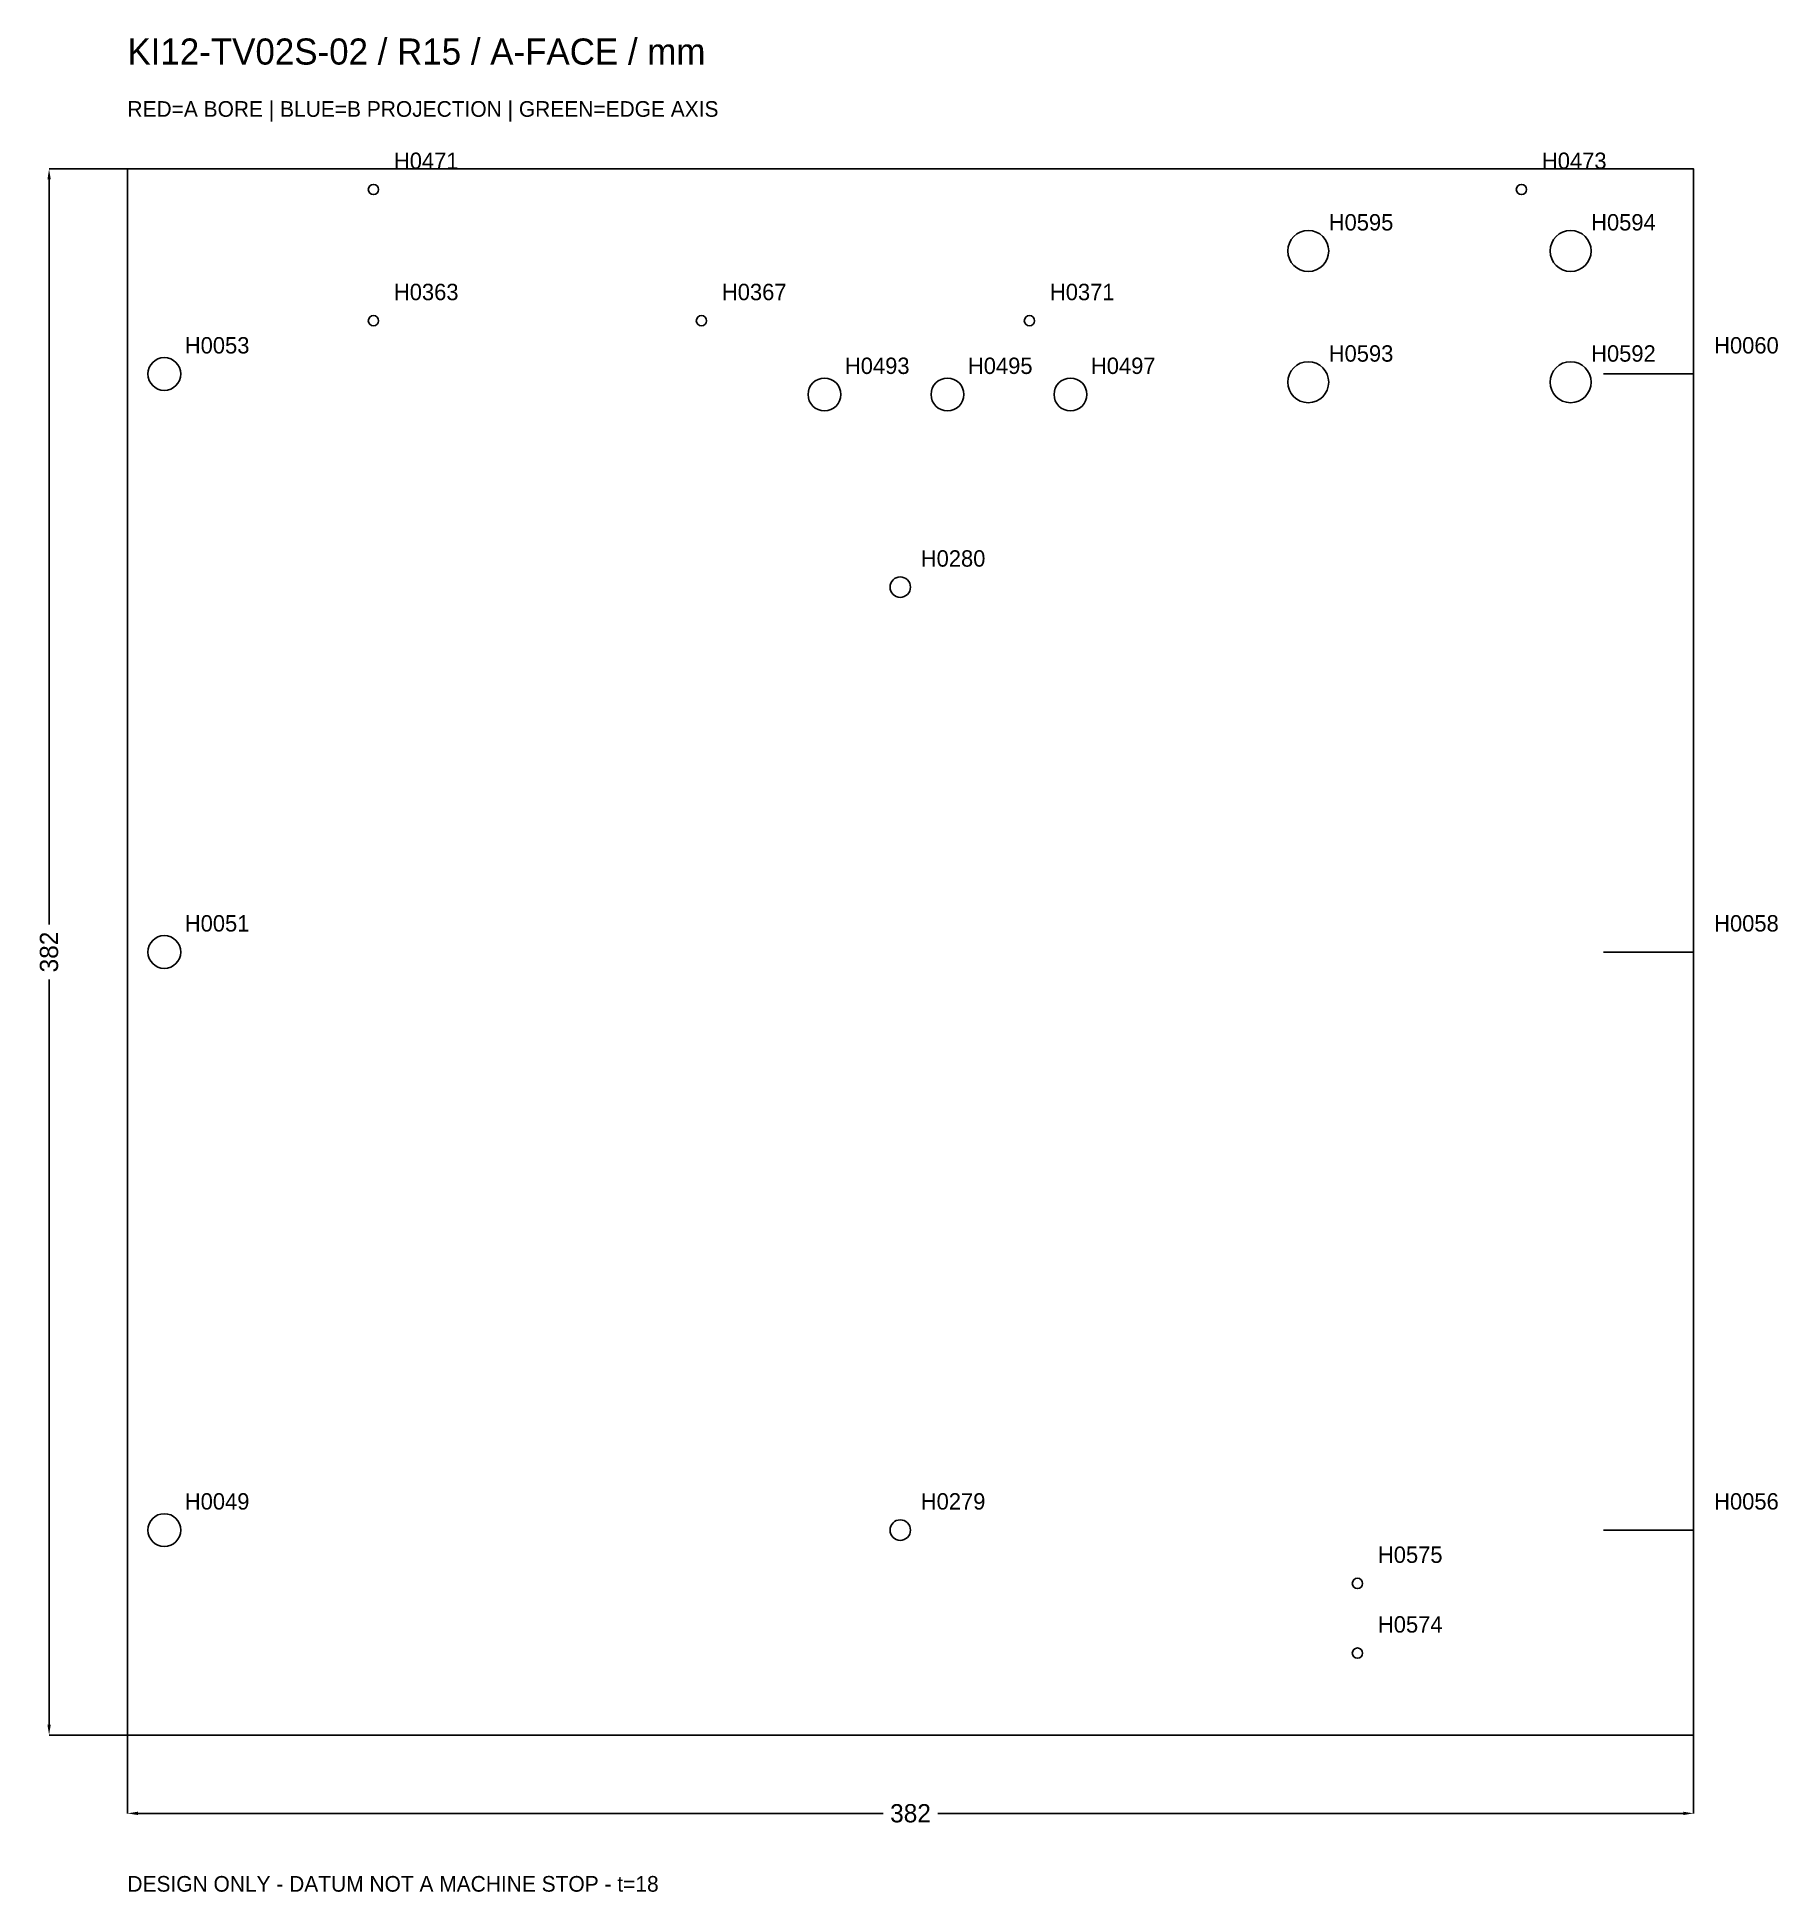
# Model space of a CAD drawing. Header units: millimetres. Extents: x -22 to 403, y -38 to 414.
import ezdxf

# ---------------------------------------------------------------- set-up
doc = ezdxf.new("R2010")
doc.units = ezdxf.units.MM
for name, color, linetype in [('BORE_A', 1, 'Continuous'), ('BORE_B', 5, 'Continuous'), ('CONTOUR', 7, 'Continuous'), ('EDGE_BORE', 3, 'Continuous'), ('TEXT', 7, 'Continuous')]:
    doc.layers.add(name, color=color, linetype=linetype)
doc.dimstyles.get("Standard").update_dxf_attribs({"dimtxt": 2.5, "dimasz": 2.5, "dimexe": 1.25, "dimexo": 0.625, "dimtad": 1, "dimcen": 2.5, "dimazin": 3, "dimtfac": 1, "dimtmove": 0, "dimatfit": 3})

# ---------------------------------------------------------------- blocks, each defined once
blk = doc.blocks.new('_CLOSEDFILLED')
at = {"color": 0, "linetype": 'BYBLOCK'}
blk.add_solid([(-1, 0.16), (0, 0), (-1, -0.16)], dxfattribs=at)
blk = doc.blocks.new('*D1')
at = {"color": 2}
for p, q in [((0, 0), (0, -19.1)), ((382, 0), (382, -19.1)), ((2.55, -19.1), (184.31, -19.1)), ((197.68, -19.1), (379.45, -19.1))]:
    blk.add_line(p, q, dxfattribs=at)
at = {"layer": 'Defpoints'}
for p in [(0, 0), (382, 0), (0, -19.1)]:
    blk.add_point(p, dxfattribs=at)
at = {"color": 2, "xscale": 2.546666666666667, "yscale": 2.546666666666667, "rotation": 180}
blk.add_blockref('_CLOSEDFILLED', (0, -19.1), dxfattribs=at)
at = {"color": 2, "xscale": 2.546666666666667, "yscale": 2.546666666666667}
blk.add_blockref('_CLOSEDFILLED', (382, -19.1), dxfattribs=at)
at = {"color": 7, "insert": (191, -19.1), "char_height": 4.457, "attachment_point": 5}
blk.add_mtext('382', dxfattribs=at)
blk = doc.blocks.new('*D2')
at = {"color": 2}
for p, q in [((0, 382), (-19.1, 382)), ((-19.1, 197.68), (-19.1, 379.45)), ((-19.1, 2.55), (-19.1, 184.31)), ((0, 0), (-19.1, 0))]:
    blk.add_line(p, q, dxfattribs=at)
at = {"layer": 'Defpoints'}
for p in [(0, 382), (-19.1, 0), (0, 0)]:
    blk.add_point(p, dxfattribs=at)
at = {"color": 2, "xscale": 2.546666666666667, "yscale": 2.546666666666667}
for p, rotation in [((-19.1, 382), 90), ((-19.1, 0), 270)]:
    blk.add_blockref('_CLOSEDFILLED', p, dxfattribs=dict(at, rotation=rotation))
at = {"color": 7, "insert": (-19.1, 191), "char_height": 4.457, "attachment_point": 5, "rotation": 90}
blk.add_mtext('382', dxfattribs=at)

msp = doc.modelspace()

# ---------------------------------------------------------------- linework, layer by layer
at = {"layer": 'BORE_A'}
for centre, radius in [((288, 362), 5), ((352, 362), 5), ((60, 345), 1.25), ((140, 345), 1.25), ((220, 345), 1.25), ((9, 332), 4), ((288, 330), 5), ((352, 330), 5), ((170, 327), 4), ((200, 327), 4), ((230, 327), 4), ((188.5, 280), 2.5), ((9, 191), 4), ((9, 50), 4), ((188.5, 50), 2.5), ((300, 37), 1.25), ((300, 20), 1.25)]:
    msp.add_circle(centre, radius, dxfattribs=at)
at = {"layer": 'BORE_B'}
for centre in [(60, 377), (340, 377)]:
    msp.add_circle(centre, 1.25, dxfattribs=at)
at = {"layer": 'CONTOUR'}
msp.add_lwpolyline([(0, 0), (382, 0), (382, 382), (0, 382)], close=True, dxfattribs=at)
at = {"layer": 'EDGE_BORE'}
for p, q in [((382, 332), (360, 332)), ((382, 191), (360, 191)), ((382, 50), (360, 50))]:
    msp.add_line(p, q, dxfattribs=at)

# ---------------------------------------------------------------- texts
at = {"layer": 'TEXT'}
for s, height, p in [('KI12-TV02S-02 / R15 / A-FACE / mm', 6.36667, (0, 407.467)), ('RED=A BORE | BLUE=B PROJECTION | GREEN=EDGE AXIS', 3.82, (0, 394.733)), ('H0471', 4, (65, 382)), ('H0473', 4, (345, 382)), ('H0595', 4, (293, 367)), ('H0594', 4, (357, 367)), ('H0363', 4, (65, 350)), ('H0367', 4, (145, 350)), ('H0371', 4, (225, 350)), ('H0053', 4, (14, 337)), ('H0060', 4, (387, 337)), ('H0493', 4, (175, 332)), ('H0495', 4, (205, 332)), ('H0497', 4, (235, 332)), ('H0593', 4, (293, 335)), ('H0592', 4, (357, 335)), ('H0280', 4, (193.5, 285)), ('H0051', 4, (14, 196)), ('H0058', 4, (387, 196)), ('H0049', 4, (14, 55)), ('H0279', 4, (193.5, 55)), ('H0056', 4, (387, 55)), ('H0575', 4, (305, 42)), ('H0574', 4, (305, 25)), ('DESIGN ONLY - DATUM NOT A MACHINE STOP - t=18', 3.82, (0, -38.2))]:
    msp.add_text(s, height=height, dxfattribs=at).set_placement(p)

# ---------------------------------------------------------------- dimensions: what is measured, and where the dimension line sits
dim = msp.add_linear_dim(base=(-19.1, 0), p1=(0, 0), p2=(0, 382), angle=90, dimstyle='Standard', override={"dimtxt": 4.456667, "dimasz": 2.546667, "dimdec": 2, "dimclrd": 2, "dimclre": 2, "dimclrt": 7})
dim.commit()
dim.dimension.update_dxf_attribs({"geometry": '*D2', "text_midpoint": (-19.1, 191)})
dim = msp.add_linear_dim(base=(0, -19.1), p1=(0, 0), p2=(382, 0), dimstyle='Standard', override={"dimtxt": 4.456667, "dimasz": 2.546667, "dimdec": 2, "dimclrd": 2, "dimclre": 2, "dimclrt": 7})
dim.commit()
dim.dimension.update_dxf_attribs({"geometry": '*D1', "text_midpoint": (191, -19.1)})

doc.saveas('drawing.dxf')
